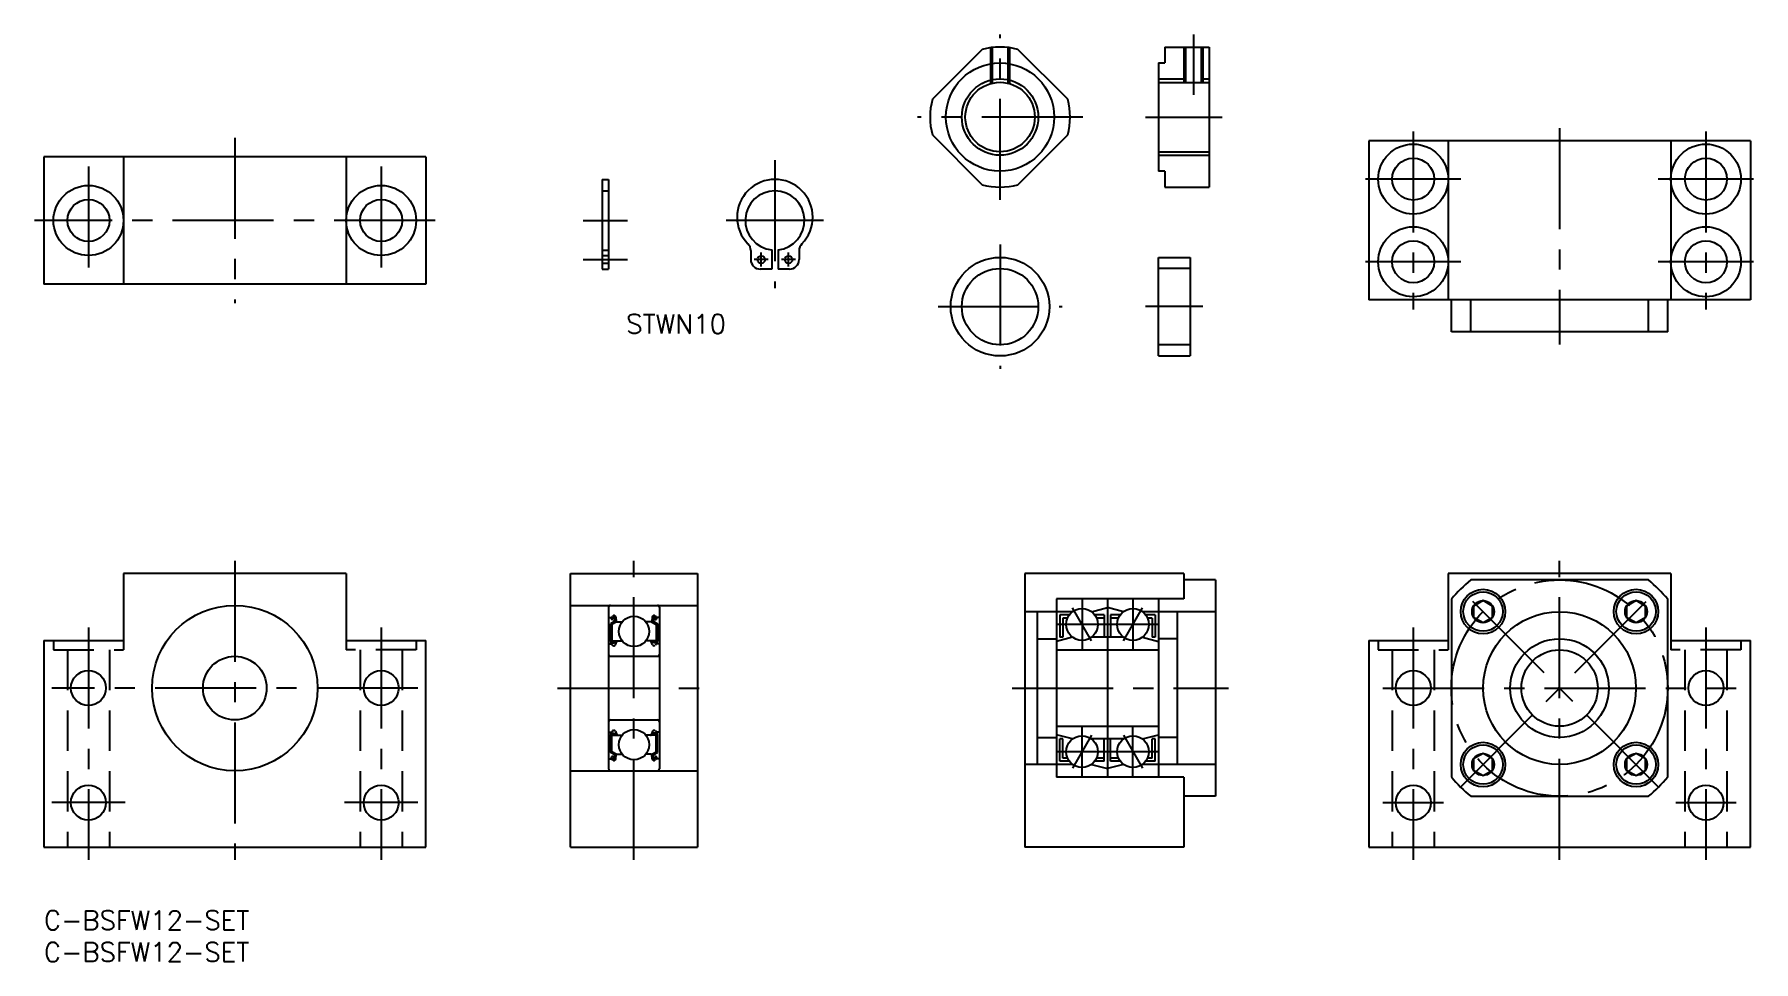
# Model space of a CAD drawing. Extents: x -2 to 269, y -8 to 138.
import ezdxf

# ---------------------------------------------------------------- set-up
doc = ezdxf.new("R2010")
doc.units = 0
doc.header["$LTSCALE"] = 0.5
doc.linetypes.add('CENTER', pattern=[50.8, 31.75, -6.35, 6.35, -6.35])
doc.linetypes.add('DASHED', pattern=[19.05, 12.7, -6.35])
for name, color, linetype in [('MSM_CENTER', 1, 'CENTER'), ('MSM_CONTINUOUS', 7, 'CONTINUOUS'), ('MSM_DASHED', 4, 'DASHED'), ('MSM_NARROW', 5, 'CONTINUOUS'), ('MSM_PART_NUMBER', 7, 'CONTINUOUS')]:
    doc.layers.add(name, color=color, linetype=linetype)
doc.styles.get("Standard").update_dxf_attribs({"font": 'txt.shx', "height": 3, "bigfont": 'bigfont.shx'})

# ---------------------------------------------------------------- blocks, each defined once
blk = doc.blocks.new('*U2')
at = {"layer": 'MSM_PART_NUMBER'}
blk.add_text('C-BSFW12-SET', height=3, dxfattribs=at).set_placement((0, -3))
blk = doc.blocks.new('*U3')
at = {"layer": 'MSM_PART_NUMBER'}
blk.add_text('C-BSFW12-SET', height=3, dxfattribs=at).set_placement((0, -8))
blk = doc.blocks.new('*U5')
at = {"layer": 'MSM_PART_NUMBER'}
blk.add_text('STWN10', height=3, dxfattribs=at).set_placement((91.5, 90.73))

msp = doc.modelspace()

# ---------------------------------------------------------------- linework, layer by layer
at = {"layer": 'MSM_CENTER'}
for p, q in [((150.26, 111.75), (150.26, 137.75)), ((180.64, 137.75), (180.64, 128.25)), ((163.26, 124.75), (137.26, 124.75)), ((173.14, 124.75), (185.14, 124.75)), ((215.19, 122.5), (215.19, 94.5)), ((238.19, 123), (238.19, 89)), ((261.19, 122.5), (261.19, 94.5)), ((30, 121.5), (30, 95.5)), ((7, 117), (7, 100)), ((53, 117), (53, 100)), ((114.88, 117.95), (114.88, 97.85)), ((222.69, 115), (207.69, 115)), ((268.69, 115), (253.69, 115)), ((61.5, 108.5), (-1.5, 108.5)), ((84.73, 108.5), (91.73, 108.5)), ((122.53, 108.5), (107.23, 108.5)), ((112.73, 101.25), (112.73, 103.45)), ((117.03, 101.25), (117.03, 103.45)), ((150.26, 104.7), (150.26, 85.2)), ((84.73, 102.35), (91.73, 102.35)), ((113.83, 102.35), (111.63, 102.35)), ((118.13, 102.35), (115.93, 102.35)), ((222.69, 102), (207.69, 102)), ((268.69, 102), (253.69, 102)), ((140.51, 94.95), (160.01, 94.95)), ((182.14, 94.95), (173.14, 94.95)), ((30, 55), (30, 8)), ((92.73, 8), (92.73, 55)), ((238.19, 8), (238.19, 55)), ((163.14, 49), (163.14, 41)), ((171.14, 49), (171.14, 41)), ((222.63, 19.44), (253.74, 50.56)), ((253.74, 19.44), (222.63, 50.56)), ((164.64, 42.4), (161.64, 47.6)), ((169.64, 42.4), (172.64, 47.6)), ((7, 44.5), (7, 8)), ((53, 44.5), (53, 8)), ((175.14, 45), (159.14, 45)), ((215.19, 44.5), (215.19, 8)), ((261.19, 44.5), (261.19, 8)), ((58.75, 35), (1.25, 35)), ((80.73, 35), (104.73, 35)), ((152.14, 35), (186.14, 35)), ((210.44, 35), (265.94, 35)), ((164.64, 27.6), (161.64, 22.4)), ((163.14, 21), (163.14, 29)), ((169.64, 27.6), (172.64, 22.4)), ((171.14, 21), (171.14, 29)), ((175.14, 25), (159.14, 25)), ((12.75, 17), (1.25, 17)), ((58.75, 17), (47.25, 17)), ((210.44, 17), (219.94, 17)), ((256.44, 17), (265.94, 17))]:
    msp.add_line(p, q, dxfattribs=at)
msp.add_circle((238.19, 35), 17, dxfattribs=at)
at = {"layer": 'MSM_CONTINUOUS'}
for p, q in [((147.47, 135.38), (139.63, 127.54)), ((160.9, 127.54), (153.06, 135.38)), ((176.14, 135.75), (176.14, 133.25)), ((176.14, 135.75), (183.14, 135.75)), ((179.42, 135.75), (179.42, 130.25)), ((181.87, 135.75), (181.87, 130.25)), ((183.14, 135.75), (183.14, 113.75)), ((175.14, 133.25), (175.14, 116.25)), ((175.14, 133.25), (176.14, 133.25)), ((175.14, 130.2), (183.14, 130.2)), ((139.63, 121.95), (147.47, 114.11)), ((153.06, 114.11), (160.9, 121.95)), ((175.14, 119.29), (183.14, 119.29)), ((208.19, 121), (208.19, 96)), ((268.19, 121), (208.19, 121)), ((220.69, 121), (220.69, 96)), ((255.69, 121), (255.69, 96)), ((268.19, 121), (268.19, 96)), ((0, 118.5), (0, 98.5)), ((60, 118.5), (0, 118.5)), ((12.5, 118.5), (12.5, 98.5)), ((47.5, 118.5), (47.5, 98.5)), ((60, 118.5), (60, 98.5)), ((176.14, 116.25), (175.14, 116.25)), ((176.14, 116.25), (176.14, 113.75)), ((87.73, 114.95), (87.73, 100.85)), ((87.73, 114.95), (88.73, 114.95)), ((88.73, 114.95), (88.73, 100.85)), ((176.14, 113.75), (183.14, 113.75)), ((111.08, 103.76), (111.08, 102.35)), ((114.38, 103.87), (114.38, 100.85)), ((115.38, 103.87), (115.38, 100.85)), ((115.38, 103.12), (115.38, 103.12)), ((118.68, 103.76), (118.68, 102.35)), ((175.14, 87.2), (175.14, 102.7)), ((175.14, 102.7), (180.14, 102.7)), ((180.14, 102.7), (180.14, 87.2)), ((87.73, 100.85), (88.73, 100.85)), ((114.38, 100.85), (112.58, 100.85)), ((115.38, 102.36), (115.38, 102.36)), ((117.18, 100.85), (115.38, 100.85)), ((180.14, 100.95), (175.14, 100.95)), ((60, 98.5), (0, 98.5)), ((268.19, 96), (208.19, 96)), ((221.19, 91), (221.19, 96)), ((224.22, 91), (224.22, 96)), ((252.15, 91), (252.15, 96)), ((255.19, 91), (255.19, 96)), ((255.19, 91), (221.19, 91)), ((180.14, 88.95), (175.14, 88.95)), ((175.14, 87.2), (180.14, 87.2)), ((47.5, 53), (12.5, 53)), ((12.5, 53), (12.5, 42.5)), ((47.5, 53), (47.5, 42.5)), ((82.73, 10), (82.73, 53)), ((82.73, 53), (102.73, 53)), ((102.73, 53), (102.73, 10)), ((179.14, 53), (154.14, 53)), ((154.14, 53), (154.14, 10)), ((179.14, 53), (179.14, 49)), ((184.14, 52), (179.14, 52)), ((184.14, 52), (184.14, 18)), ((255.69, 53), (220.69, 53)), ((220.69, 53), (220.69, 42.5)), ((252.15, 52), (224.22, 52)), ((255.69, 53), (255.69, 42.5)), ((159.14, 49), (159.14, 21)), ((179.14, 49), (159.14, 49)), ((167.14, 49), (167.14, 21)), ((175.14, 49), (175.14, 21)), ((221.19, 48.96), (221.19, 21.04)), ((226.16, 48.75), (224.66, 47.89)), ((227.66, 47.89), (226.16, 48.75)), ((250.21, 48.75), (248.71, 47.89)), ((251.71, 47.89), (250.21, 48.75)), ((255.19, 21.04), (255.19, 48.96)), ((82.73, 48), (102.73, 48)), ((88.73, 47.7), (88.73, 22.3)), ((88.83, 46.1), (89.19, 46.1)), ((89.18, 46.09), (89.35, 46.29)), ((89.33, 45.96), (89.5, 46.16)), ((89.47, 45.82), (89.33, 45.96)), ((89.68, 46.1), (89.71, 45.5)), ((89.88, 46.12), (89.93, 45.49)), ((95.58, 46.12), (95.52, 45.49)), ((95.78, 46.1), (95.75, 45.5)), ((96.13, 45.96), (95.96, 46.16)), ((95.98, 45.82), (96.13, 45.96)), ((96.28, 46.09), (96.11, 46.29)), ((96.63, 46.1), (96.27, 46.1)), ((96.73, 47.7), (96.73, 22.3)), ((161.64, 47), (154.14, 47)), ((156.14, 23), (156.14, 47)), ((159.64, 46.5), (159.64, 43)), ((161.14, 46.5), (159.64, 46.5)), ((160.14, 46), (160.14, 43)), ((160.85, 46), (160.14, 46)), ((164.64, 47), (167.14, 47.67)), ((166.64, 46.5), (165.14, 46.5)), ((166.64, 46), (165.44, 46)), ((166.64, 46.5), (166.64, 43)), ((169.64, 47), (167.14, 47.67)), ((167.64, 46.5), (167.64, 43)), ((169.14, 46.5), (167.64, 46.5)), ((168.85, 46), (167.64, 46)), ((184.14, 47), (172.64, 47)), ((174.64, 46.5), (173.14, 46.5)), ((174.14, 46), (173.44, 46)), ((174.14, 46), (174.14, 43)), ((174.64, 46.5), (174.64, 43)), ((178.14, 23), (178.14, 47)), ((224.66, 47.89), (224.66, 46.15)), ((224.66, 46.15), (226.16, 45.29)), ((226.16, 45.29), (227.66, 46.15)), ((227.66, 46.15), (227.66, 47.89)), ((248.71, 47.89), (248.71, 46.15)), ((248.71, 46.15), (250.21, 45.29)), ((250.21, 45.29), (251.71, 46.15)), ((251.71, 46.15), (251.71, 47.89)), ((89.71, 45.5), (89.06, 45.12)), ((89.06, 45.12), (89.06, 42.3)), ((89.33, 45.67), (89.19, 45.82)), ((89.91, 45.38), (89.26, 45.01)), ((89.26, 45.01), (89.26, 42.3)), ((89.33, 45.67), (89.47, 45.82)), ((89.91, 45.75), (89.91, 45.38)), ((90.03, 45.4), (90.88, 45.4)), ((95.43, 45.4), (94.58, 45.4)), ((95.55, 45.75), (95.55, 45.38)), ((95.55, 45.38), (96.2, 45.01)), ((95.75, 45.5), (96.4, 45.12)), ((96.13, 45.67), (95.98, 45.82)), ((96.13, 45.67), (96.27, 45.82)), ((96.2, 45.01), (96.2, 42.3)), ((96.4, 45.12), (96.4, 42.3)), ((159.14, 44.2), (159.14, 44)), ((0, 42.5), (12.5, 42.5)), ((0, 42.5), (0, 10)), ((47.5, 42.5), (60, 42.5)), ((60, 10), (60, 42.5)), ((88.83, 41.95), (89.18, 41.95)), ((89.18, 41.95), (89.37, 41.72)), ((89.26, 42.4), (90.88, 42.4)), ((89.66, 42.3), (89.26, 42.3)), ((89.26, 42.1), (89.66, 42.1)), ((89.52, 41.65), (89.62, 41.65)), ((89.66, 42.1), (89.66, 42.3)), ((89.81, 41.78), (90.01, 42.33)), ((96.2, 42.4), (94.58, 42.4)), ((95.65, 41.78), (95.45, 42.33)), ((95.8, 42.3), (96.2, 42.3)), ((95.8, 42.1), (95.8, 42.3)), ((96.2, 42.1), (95.8, 42.1)), ((95.93, 41.65), (95.84, 41.65)), ((96.28, 41.95), (96.09, 41.72)), ((96.63, 41.95), (96.28, 41.95)), ((156.14, 42.75), (159.14, 42.75)), ((161.64, 43), (159.14, 42.33)), ((159.14, 41), (175.14, 41)), ((160.14, 43), (159.64, 43)), ((169.64, 43), (164.64, 43)), ((172.64, 43), (175.14, 42.33)), ((174.64, 43), (174.14, 43)), ((178.14, 42.75), (175.14, 42.75)), ((208.19, 42.5), (220.69, 42.5)), ((208.19, 42.5), (208.19, 10)), ((255.69, 42.5), (268.19, 42.5)), ((268.19, 10), (268.19, 42.5)), ((89.03, 40), (96.43, 40)), ((89.03, 30), (96.43, 30)), ((88.83, 28.05), (89.18, 28.05)), ((89.06, 24.88), (89.06, 27.7)), ((89.18, 28.05), (89.37, 28.28)), ((89.26, 27.9), (89.66, 27.9)), ((89.66, 27.7), (89.26, 27.7)), ((89.26, 24.99), (89.26, 27.7)), ((89.26, 27.6), (90.88, 27.6)), ((89.52, 28.35), (89.62, 28.35)), ((89.66, 27.9), (89.66, 27.7)), ((89.81, 28.22), (90.01, 27.67)), ((96.2, 27.6), (94.58, 27.6)), ((95.65, 28.22), (95.45, 27.67)), ((96.2, 27.9), (95.8, 27.9)), ((95.8, 27.9), (95.8, 27.7)), ((95.8, 27.7), (96.2, 27.7)), ((95.93, 28.35), (95.84, 28.35)), ((96.28, 28.05), (96.09, 28.28)), ((96.2, 24.99), (96.2, 27.7)), ((96.63, 28.05), (96.28, 28.05)), ((96.4, 24.88), (96.4, 27.7)), ((156.14, 27.25), (159.14, 27.25)), ((159.14, 29), (175.14, 29)), ((161.64, 27), (159.14, 27.67)), ((172.64, 27), (175.14, 27.67)), ((178.14, 27.25), (175.14, 27.25)), ((89.71, 24.5), (89.06, 24.88)), ((89.33, 24.33), (89.19, 24.18)), ((89.91, 24.62), (89.26, 24.99)), ((89.33, 24.33), (89.47, 24.18)), ((89.68, 23.9), (89.71, 24.5)), ((89.88, 23.88), (89.93, 24.51)), ((89.91, 24.25), (89.91, 24.62)), ((90.03, 24.6), (90.88, 24.6)), ((95.43, 24.6), (94.58, 24.6)), ((95.58, 23.88), (95.52, 24.51)), ((95.55, 24.62), (96.2, 24.99)), ((95.55, 24.25), (95.55, 24.62)), ((95.75, 24.5), (96.4, 24.88)), ((95.78, 23.9), (95.75, 24.5)), ((96.13, 24.33), (95.98, 24.18)), ((96.13, 24.33), (96.27, 24.18)), ((159.64, 23.5), (159.64, 27)), ((160.14, 27), (159.64, 27)), ((160.14, 24), (160.14, 27)), ((169.64, 27), (164.64, 27)), ((166.64, 23.5), (166.64, 27)), ((167.64, 23.5), (167.64, 27)), ((174.14, 24), (174.14, 27)), ((174.64, 27), (174.14, 27)), ((174.64, 23.5), (174.64, 27)), ((226.16, 24.71), (224.66, 23.85)), ((227.66, 23.85), (226.16, 24.71)), ((250.21, 24.71), (248.71, 23.85)), ((251.71, 23.85), (250.21, 24.71)), ((82.73, 22), (102.73, 22)), ((88.83, 23.9), (89.19, 23.9)), ((89.18, 23.91), (89.35, 23.71)), ((89.47, 24.18), (89.33, 24.04)), ((89.33, 24.04), (89.5, 23.84)), ((96.13, 24.04), (95.96, 23.84)), ((95.98, 24.18), (96.13, 24.04)), ((96.28, 23.91), (96.11, 23.71)), ((96.63, 23.9), (96.27, 23.9)), ((161.64, 23), (154.14, 23)), ((161.14, 23.5), (159.64, 23.5)), ((160.85, 24), (160.14, 24)), ((164.64, 23), (167.14, 22.33)), ((166.64, 23.5), (165.14, 23.5)), ((166.64, 24), (165.44, 24)), ((169.64, 23), (167.14, 22.33)), ((168.85, 24), (167.64, 24)), ((169.14, 23.5), (167.64, 23.5)), ((184.14, 23), (172.64, 23)), ((174.64, 23.5), (173.14, 23.5)), ((174.14, 24), (173.44, 24)), ((224.66, 23.85), (224.66, 22.11)), ((224.66, 22.11), (226.16, 21.25)), ((226.16, 21.25), (227.66, 22.11)), ((227.66, 22.11), (227.66, 23.85)), ((248.71, 23.85), (248.71, 22.11)), ((248.71, 22.11), (250.21, 21.25)), ((250.21, 21.25), (251.71, 22.11)), ((251.71, 22.11), (251.71, 23.85)), ((179.14, 21), (159.14, 21)), ((179.14, 21), (179.14, 10)), ((184.14, 18), (179.14, 18)), ((224.22, 18), (252.15, 18)), ((0, 10), (60, 10)), ((82.73, 10), (102.73, 10)), ((179.14, 10), (154.14, 10)), ((208.19, 10), (268.19, 10))]:
    msp.add_line(p, q, dxfattribs=at)
for centre, radius in [((150.26, 124.75), 8.5), ((150.26, 124.75), 5.46), ((215.19, 115), 5.5), ((261.19, 115), 5.5), ((215.19, 115), 3.3), ((261.19, 115), 3.3), ((7, 108.5), 5.5), ((53, 108.5), 5.5), ((7, 108.5), 3.3), ((53, 108.5), 3.3), ((215.19, 102), 5.5), ((261.19, 102), 5.5), ((112.73, 102.35), 0.6), ((117.03, 102.35), 0.6), ((150.26, 94.95), 7.75), ((215.19, 102), 3.3), ((261.19, 102), 3.3), ((150.26, 94.95), 6), ((226.16, 47.02), 3.5), ((226.16, 47.02), 3.1), ((226.16, 47.02), 1.73), ((250.21, 47.02), 3.5), ((250.21, 47.02), 3.1), ((250.21, 47.02), 1.73), ((30, 35), 13), ((92.73, 43.9), 2.38), ((163.14, 45), 2.5), ((171.14, 45), 2.5), ((238.19, 35), 12), ((238.19, 35), 7.75), ((238.19, 35), 6), ((30, 35), 5), ((7, 35), 2.75), ((53, 35), 2.75), ((215.19, 35), 2.75), ((261.19, 35), 2.75), ((92.73, 26.1), 2.38), ((163.14, 25), 2.5), ((171.14, 25), 2.5), ((226.16, 22.98), 3.5), ((226.16, 22.98), 3.1), ((226.16, 22.98), 1.73), ((250.21, 22.98), 3.5), ((250.21, 22.98), 3.1), ((250.21, 22.98), 1.73), ((7, 17), 2.75), ((53, 17), 2.75), ((215.19, 17), 2.75), ((261.19, 17), 2.75)]:
    msp.add_circle(centre, radius, dxfattribs=at)
for centre, radius, start, end in [((150.26, 124.75), 11, 75.2726, 104.7274), ((150.26, 124.75), 11, 165.2726, 194.7274), ((150.26, 124.75), 11, 345.2726, 14.7274), ((114.88, 109), 5.95, 315.3497, 224.6503), ((150.26, 124.75), 11, 255.2726, 284.7274), ((114.88, 108.5), 4.65, 276.1728, 263.8272), ((109.58, 103.76), 1.5, 360, 44.6503), ((120.18, 103.76), 1.5, 135.3497, 180), ((112.58, 102.35), 1.5, 180, 270), ((117.18, 102.35), 1.5, 270, 0), ((238.19, 35), 22, 129.4006, 140.5994), ((238.19, 35), 22, 39.4006, 50.5994), ((89.03, 47.7), 0.3, 90, 180), ((88.83, 46.2), 0.1, 180, 270), ((89.33, 45.96), 0.2, 140.137, 225.002), ((89.58, 46.1), 0.3, 4.9354, 140.137), ((89.58, 46.1), 0.1, 3.1017, 139.9503), ((95.88, 46.1), 0.3, 39.863, 175.0646), ((95.88, 46.1), 0.1, 40.0497, 176.8983), ((96.13, 45.96), 0.2, 314.998, 39.863), ((96.43, 47.7), 0.3, 0, 90), ((96.63, 46.2), 0.1, 270, 0), ((90.03, 45.5), 0.1, 184.9354, 270), ((95.43, 45.5), 0.1, 270, 355.0646), ((88.83, 41.85), 0.1, 90, 180.8103), ((89.26, 42.3), 0.2, 180, 270), ((89.52, 41.85), 0.2, 219.9762, 270), ((89.62, 41.85), 0.2, 270, 339.9916), ((90.1, 42.3), 0.1, 90, 159.9916), ((95.35, 42.3), 0.1, 20.0084, 90), ((95.84, 41.85), 0.2, 200.0084, 270), ((95.93, 41.85), 0.2, 270, 320.0238), ((96.2, 42.3), 0.2, 270, 0), ((96.63, 41.85), 0.1, 359.1897, 90), ((89.03, 40.3), 0.3, 180, 270), ((96.43, 40.3), 0.3, 270, 0), ((89.03, 29.7), 0.3, 90, 180), ((96.43, 29.7), 0.3, 0, 90), ((88.83, 28.15), 0.1, 179.1897, 270), ((89.26, 27.7), 0.2, 90, 180), ((89.52, 28.15), 0.2, 90, 140.0238), ((89.62, 28.15), 0.2, 20.0084, 90), ((90.1, 27.7), 0.1, 200.0084, 270), ((95.35, 27.7), 0.1, 270, 339.9916), ((95.84, 28.15), 0.2, 90, 159.9916), ((95.93, 28.15), 0.2, 39.9762, 90), ((96.2, 27.7), 0.2, 0, 90), ((96.63, 28.15), 0.1, 270, 0.8103), ((90.03, 24.5), 0.1, 90, 175.0646), ((95.43, 24.5), 0.1, 4.9354, 90), ((88.83, 23.8), 0.1, 90, 180), ((89.03, 22.3), 0.3, 180, 270), ((89.33, 24.04), 0.2, 134.998, 219.863), ((89.58, 23.9), 0.3, 219.863, 355.0646), ((89.58, 23.9), 0.1, 220.0497, 356.8983), ((95.88, 23.9), 0.3, 184.9354, 320.137), ((95.88, 23.9), 0.1, 183.1017, 319.9503), ((96.13, 24.04), 0.2, 320.137, 45.002), ((96.43, 22.3), 0.3, 270, 0), ((96.63, 23.8), 0.1, 0, 90), ((238.19, 35), 22, 219.4006, 230.5994), ((238.19, 35), 22, 309.4006, 320.5994)]:
    msp.add_arc(centre, radius, start, end, dxfattribs=at)
at = {"layer": 'MSM_DASHED'}
for p, q in [((148.76, 135.64), (148.76, 129.99)), ((149.03, 135.68), (149.03, 130.06)), ((151.49, 135.68), (151.49, 130.06)), ((151.76, 135.64), (151.76, 129.99)), ((87.73, 113.15), (88.73, 113.15)), ((87.73, 103.85), (88.73, 103.85)), ((88.73, 102.95), (87.73, 102.95)), ((88.73, 101.75), (87.73, 101.75)), ((1.5, 42.5), (1.5, 41)), ((1.5, 41), (12.5, 41)), ((3.7, 41), (3.7, 10)), ((10.3, 41), (10.3, 10)), ((12.5, 42.5), (12.5, 41)), ((47.5, 42.5), (47.5, 41)), ((58.5, 41), (47.5, 41)), ((49.7, 41), (49.7, 10)), ((56.3, 41), (56.3, 10)), ((58.5, 42.5), (58.5, 41)), ((209.69, 42.5), (209.69, 41)), ((209.69, 41), (220.69, 41)), ((211.89, 41), (211.89, 10)), ((218.49, 41), (218.49, 10)), ((220.69, 42.5), (220.69, 41)), ((255.69, 42.5), (255.69, 41)), ((266.69, 41), (255.69, 41)), ((257.89, 41), (257.89, 10)), ((264.49, 41), (264.49, 10)), ((266.69, 42.5), (266.69, 41))]:
    msp.add_line(p, q, dxfattribs=at)
at = {"layer": 'MSM_NARROW'}
for p, q in [((179.14, 135.75), (179.14, 130.25)), ((182.14, 135.75), (182.14, 130.25)), ((175.14, 130.75), (179.14, 130.75)), ((182.14, 130.75), (183.14, 130.75)), ((182.14, 130.75), (183.14, 130.75)), ((175.14, 118.75), (183.14, 118.75))]:
    msp.add_line(p, q, dxfattribs=at)
msp.add_circle((150.26, 124.75), 6, dxfattribs=at)

# ---------------------------------------------------------------- block references
at = {"layer": 'MSM_CONTINUOUS'}
for name in ['*U5', '*U2', '*U3']:
    msp.add_blockref(name, (0, 0), dxfattribs=at)

doc.saveas('drawing.dxf')
